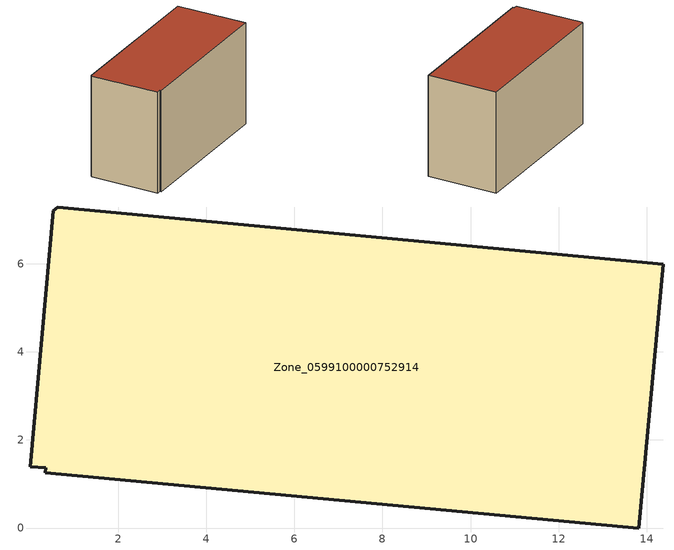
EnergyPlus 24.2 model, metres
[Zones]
Zone_0599100000752914
 floor ground (C_G): 0.63,7.29 14.37,5.99 13.82,0 0.35,1.25 0.36,1.36 0.01,1.4 0.53,7.2 z0
 wall outside (C_F): 14.37,5.99 0.63,7.29 0.53,7.2 0.01,1.4 0.36,1.36 0.35,1.25 13.82,0 14.37,5.99 z0:8.74
 roof outside (C_R): 0.53,7.2 0.01,1.4 0.36,1.36 0.35,1.25 13.82,0 14.37,5.99 0.63,7.29 z8.74
[BUILDING]
Pand.0599100000752914: North Axis=0; Terrain=City; Loads Convergence Tolerance Value=0.04; Temperature Convergence Tolerance Value=0.4; Solar Distribution=FullExterior; Maximum Number of Warmup Days=25; Minimum Number of Warmup Days=1
[Site:Location]
Rotterdam.The.Hague.AP_ZH_NLD Design_Conditions: Latitude=51.96; Longitude=4.45; Time Zone=1; Elevation=-4.5
[SITE:GROUNDTEMPERATURE:BUILDINGSURFACE]
18, 18, 18, 18, 18, 18, 18, 18, 18, 18, 18, 18
[MATERIAL] Thermal Absorptance=0.9; Solar Absorptance=0.7; Visible Absorptance=0.7
Name | Roughness | Thickness | Conductivity | Density | Specific Heat
G.TC.2006-2014 | MediumSmooth | 0.15 | 0.06 | 540 | 1210
F.TC.2006-2014 | Rough | 0.3 | 0.12 | 1920 | 840
R.TC.2006-2014 | MediumRough | 0.2 | 0.08 | 1500 | 1000
[CONSTRUCTION]
C_G: G.TC.2006-2014
C_F: F.TC.2006-2014
C_R: R.TC.2006-2014
[ZONE]
Zone_0599100000752914: Type=1; Multiplier=1; Ceiling Height=Autocalculate; Volume=Autocalculate; Floor Area=autocalculate; Part of Total Floor Area=Yes
[ZONEINFILTRATION:DESIGNFLOWRATE]
Infil_Zone_0599100000752914: Zone or ZoneList or Space or SpaceList=Zone_0599100000752914; Schedule=AlwaysOn; Design Flow Rate Calculation Method=Flow/Area; Flow Rate per Floor Area=0.0015; Constant Term Coefficient=1; Temperature Term Coefficient=0; Velocity Term Coefficient=0; Velocity Squared Term Coefficient=0
[HVACTEMPLATE:ZONE:IDEALLOADSAIRSYSTEM]
Zone_0599100000752914: Maximum Heating Supply Air Temperature=50; Minimum Cooling Supply Air Temperature=13; Maximum Heating Supply Air Humidity Ratio=0.0156; Minimum Cooling Supply Air Humidity Ratio=0.0077; Heating Limit=NoLimit; Cooling Limit=NoLimit; Dehumidification Control Type=ConstantSensibleHeatRatio; Cooling Sensible Heat Ratio=0.7; Dehumidification Setpoint=60; Humidification Control Type=None; Humidification Setpoint=30; Outdoor Air Method=None; Outdoor Air Flow Rate per Person=0.00944; Outdoor Air Flow Rate per Zone Floor Area=0; Outdoor Air Flow Rate per Zone=0; Demand Controlled Ventilation Type=None; Outdoor Air Economizer Type=NoEconomizer; Heat Recovery Type=None; Sensible Heat Recovery Effectiveness=0.7; Latent Heat Recovery Effectiveness=0.65
[ZONECONTROL:THERMOSTAT]
ThermostatControl_Zone_0599100000752914: Zone or ZoneList=Zone_0599100000752914; Control Type Schedule=DualSetpointControlType; Control 1=Thermostat_Zone_0599100000752914; Temperature Difference Between Cutout And Setpoint=0
[THERMOSTATSETPOINT:DUALSETPOINT]
Thermostat_Zone_0599100000752914: Heating Setpoint Temperature Schedule=HeatingSetpoint_Zone_0599100000752914; Cooling Setpoint Temperature Schedule=CoolingSetpoint_Zone_0599100000752914
[SCHEDULE:COMPACT]
HeatingSetpoint_Zone_0599100000752914: Through: 12/31, For: AllDays, Until: 24:00, 21
CoolingSetpoint_Zone_0599100000752914: Through: 12/31, For: AllDays, Until: 24:00, 24
DualSetpointControlType: Through: 12/31, For: AllDays, Until: 24:00, 4
AlwaysOn: Through: 12/31, For: AllDays, Until: 24:00, 1
